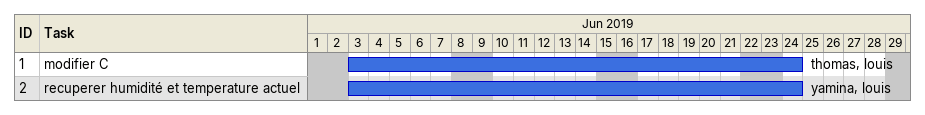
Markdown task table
| ID | Task | Start | Finish | Resources |
|---|---|---|---|---|
| 1 | modifier C | 2019-06-03 | 2019-06-24 | thomas, louis |
| 2 | recuperer humidité et temperature actuel | 2019-06-03 | 2019-06-24 | yamina, louis |
